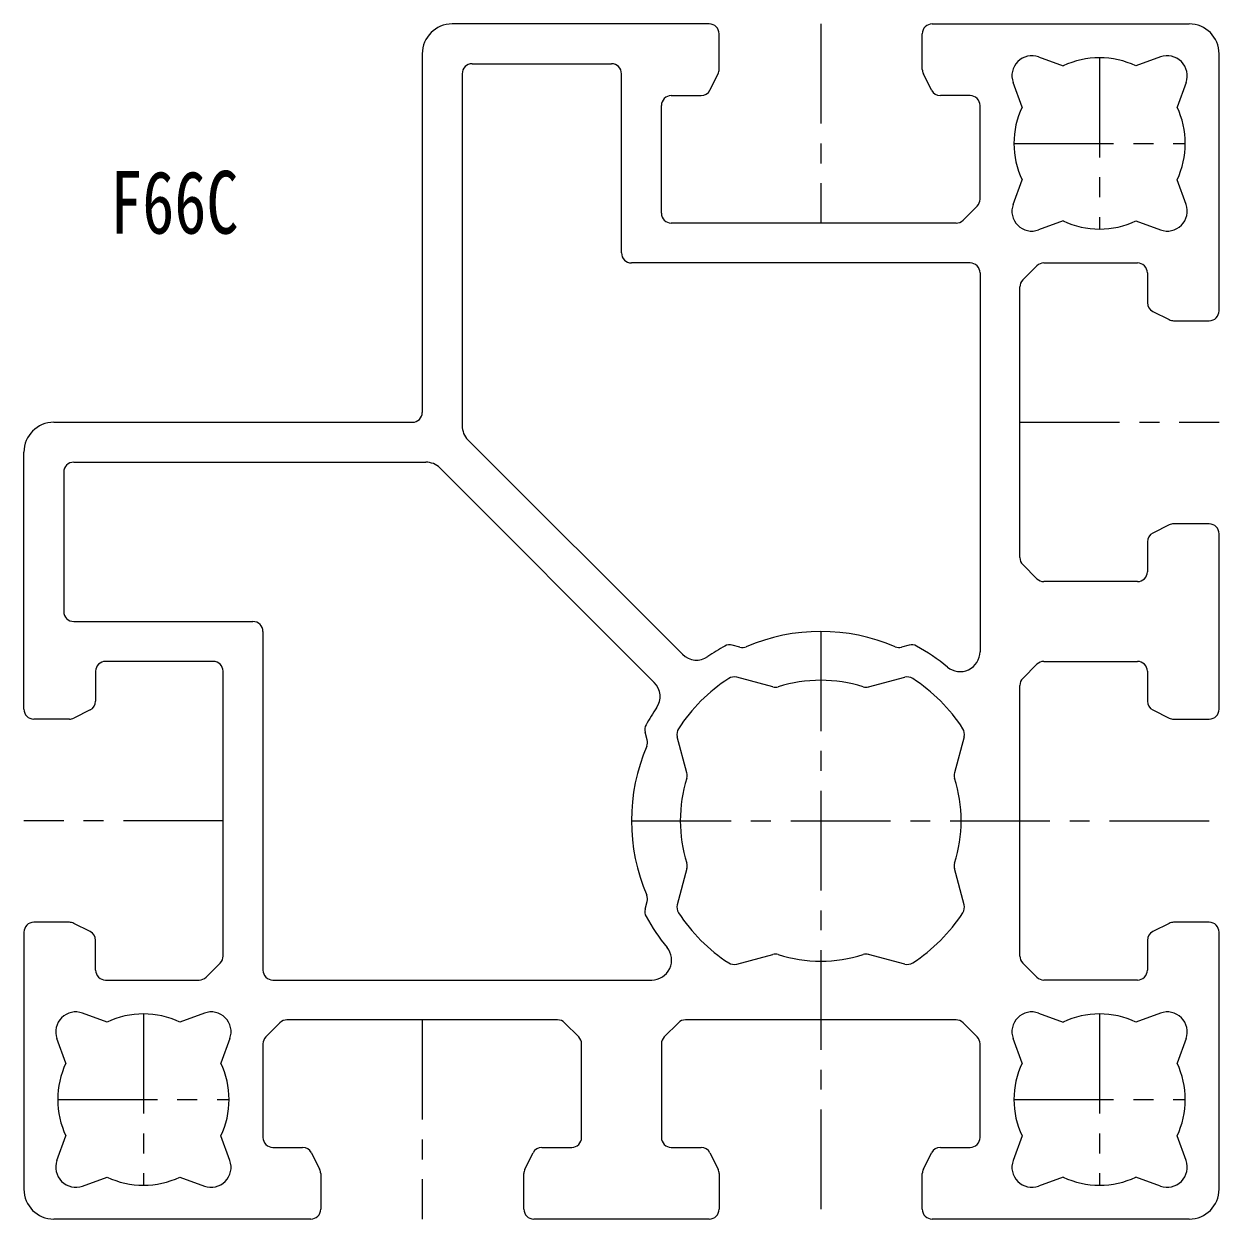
# Model space of a CAD drawing. Units: millimetres on the paper. Extents: x -597 to -234, y -379 to 68.
# Drawn here: x -294.5 to -234.5, y -310.5 to -250.5 of the extents above; entities that cross this region are included whole.
import ezdxf
from ezdxf.enums import TextEntityAlignment as Align

# ---------------------------------------------------------------- set-up
doc = ezdxf.new("R2010")
doc.units = ezdxf.units.MM
doc.linetypes.add('CHAIN1', pattern=[8, 5, -1, 1, -1])
doc.layers.add('0-0_フレーム', color=7, linetype='Continuous', lineweight=18)
doc.layers.add('0-1_その他LFｱｸｾｻﾘｰ', color=4, linetype='CHAIN1', lineweight=18)
doc.styles.add('ＭＳ ゴシック', font='')
doc.styles.get('ＭＳ ゴシック').set_extended_font_data('MS Gothic')

msp = doc.modelspace()

# ---------------------------------------------------------------- linework, layer by layer
at = {"layer": '0-0_フレーム'}
for p, q in [((-260.1, -250.5), (-273, -250.5)), ((-248.9, -250.5), (-236, -250.5)), ((-259.6, -252.782), (-259.6, -251)), ((-249.4, -252.782), (-249.4, -251)), ((-274.5, -252), (-274.5, -270)), ((-234.5, -264.9), (-234.5, -252)), ((-272, -252.5), (-265, -252.5)), ((-243.558, -252.16), (-242.328, -252.608)), ((-237.442, -252.16), (-238.672, -252.608)), ((-272.5, -253), (-272.5, -270.672)), ((-264.5, -262), (-264.5, -253)), ((-260.062, -253.824), (-259.653, -253.006)), ((-248.938, -253.824), (-249.347, -253.006)), ((-244.392, -254.672), (-244.84, -253.442)), ((-236.16, -253.442), (-236.608, -254.672)), ((-262, -254.1), (-260.509, -254.1)), ((-247, -254.1), (-248.491, -254.1)), ((-262.5, -260), (-262.5, -254.6)), ((-246.5, -259.293), (-246.5, -254.6)), ((-244.84, -259.558), (-244.392, -258.328)), ((-236.16, -259.558), (-236.608, -258.328)), ((-247.354, -260.354), (-246.646, -259.646)), ((-242.328, -260.392), (-243.558, -260.84)), ((-238.672, -260.392), (-237.442, -260.84)), ((-247.707, -260.5), (-262, -260.5)), ((-247, -262.5), (-264, -262.5)), ((-244.354, -263.354), (-243.646, -262.646)), ((-243.293, -262.5), (-238.6, -262.5)), ((-246.5, -263), (-246.5, -282.015)), ((-238.1, -263), (-238.1, -264.491)), ((-244.5, -277.293), (-244.5, -263.707)), ((-237.824, -264.938), (-237.006, -265.347)), ((-236.782, -265.4), (-235, -265.4)), ((-293, -270.5), (-275, -270.5)), ((-272.207, -271.379), (-261.441, -282.144)), ((-294.5, -284.9), (-294.5, -272)), ((-292.5, -273), (-292.5, -280)), ((-292, -272.5), (-274.328, -272.5)), ((-273.621, -272.793), (-262.856, -283.559)), ((-237.006, -275.653), (-237.824, -276.062)), ((-235, -275.6), (-236.782, -275.6)), ((-238.1, -276.509), (-238.1, -278)), ((-234.5, -284.9), (-234.5, -276.1)), ((-243.646, -278.354), (-244.354, -277.646)), ((-238.6, -278.5), (-243.293, -278.5)), ((-292, -280.5), (-283, -280.5)), ((-282.5, -281), (-282.5, -298)), ((-258.563, -281.789), (-258.94, -281.688)), ((-250.06, -281.688), (-250.437, -281.789)), ((-285, -282.5), (-290.4, -282.5)), ((-243.293, -282.5), (-238.6, -282.5)), ((-290.9, -283), (-290.9, -284.491)), ((-284.5, -297.293), (-284.5, -283)), ((-244.354, -283.354), (-243.646, -282.646)), ((-238.1, -283), (-238.1, -284.491)), ((-256.908, -283.785), (-258.717, -283.301)), ((-252.092, -283.785), (-250.283, -283.301)), ((-244.5, -297.293), (-244.5, -283.707)), ((-291.176, -284.938), (-291.994, -285.347)), ((-237.824, -284.938), (-237.006, -285.347)), ((-292.218, -285.4), (-294, -285.4)), ((-236.782, -285.4), (-235, -285.4)), ((-263.211, -286.437), (-263.312, -286.06)), ((-261.215, -288.092), (-261.699, -286.283)), ((-247.301, -286.283), (-247.785, -288.092)), ((-261.215, -292.908), (-261.699, -294.717)), ((-247.301, -294.717), (-247.785, -292.908)), ((-263.312, -294.94), (-263.211, -294.563)), ((-292.218, -295.6), (-294, -295.6)), ((-291.176, -296.062), (-291.994, -295.653)), ((-237.006, -295.653), (-237.824, -296.062)), ((-235, -295.6), (-236.782, -295.6)), ((-294.5, -296.1), (-294.5, -309)), ((-234.5, -309), (-234.5, -296.1)), ((-290.9, -298), (-290.9, -296.509)), ((-238.1, -296.509), (-238.1, -298)), ((-258.717, -297.699), (-256.908, -297.215)), ((-250.283, -297.699), (-252.092, -297.215)), ((-285.354, -298.354), (-284.646, -297.646)), ((-243.646, -298.354), (-244.354, -297.646)), ((-290.4, -298.5), (-285.707, -298.5)), ((-282, -298.5), (-262.985, -298.5)), ((-238.6, -298.5), (-243.293, -298.5)), ((-290.328, -300.608), (-291.558, -300.16)), ((-285.442, -300.16), (-286.672, -300.608)), ((-267.707, -300.5), (-281.293, -300.5)), ((-247.707, -300.5), (-261.293, -300.5)), ((-243.558, -300.16), (-242.328, -300.608)), ((-237.442, -300.16), (-238.672, -300.608)), ((-281.646, -300.646), (-282.354, -301.354)), ((-266.646, -301.354), (-267.354, -300.646)), ((-261.646, -300.646), (-262.354, -301.354)), ((-246.646, -301.354), (-247.354, -300.646)), ((-292.392, -302.672), (-292.84, -301.442)), ((-284.16, -301.442), (-284.608, -302.672)), ((-282.5, -301.707), (-282.5, -306.4)), ((-266.5, -306.4), (-266.5, -301.707)), ((-262.5, -301.707), (-262.5, -306.4)), ((-246.5, -306.4), (-246.5, -301.707)), ((-244.392, -302.672), (-244.84, -301.442)), ((-236.16, -301.442), (-236.608, -302.672)), ((-292.84, -307.558), (-292.392, -306.328)), ((-284.16, -307.558), (-284.608, -306.328)), ((-244.392, -306.328), (-244.84, -307.558)), ((-236.16, -307.558), (-236.608, -306.328)), ((-282, -306.9), (-280.509, -306.9)), ((-280.062, -307.176), (-279.653, -307.994)), ((-269.347, -307.994), (-268.938, -307.176)), ((-268.491, -306.9), (-267, -306.9)), ((-262, -306.9), (-260.509, -306.9)), ((-260.062, -307.176), (-259.653, -307.994)), ((-249.347, -307.994), (-248.938, -307.176)), ((-248.491, -306.9), (-247, -306.9)), ((-291.558, -308.84), (-290.328, -308.392)), ((-286.672, -308.392), (-285.442, -308.84)), ((-279.6, -308.218), (-279.6, -310)), ((-269.4, -310), (-269.4, -308.218)), ((-259.6, -308.218), (-259.6, -310)), ((-249.4, -310), (-249.4, -308.218)), ((-242.328, -308.392), (-243.558, -308.84)), ((-237.442, -308.84), (-238.672, -308.392)), ((-280.1, -310.5), (-293, -310.5)), ((-260.1, -310.5), (-268.9, -310.5)), ((-236, -310.5), (-248.9, -310.5))]:
    msp.add_line(p, q, dxfattribs=at)
for centre, radius, start, end in [((-273, -252), 1.5, 90, 180), ((-260.1, -251), 0.5, 0, 90), ((-248.9, -251), 0.5, 90, 180), ((-236, -252), 1.5, 0, 90), ((-272, -253), 0.5, 90, 180), ((-265, -253), 0.5, 0, 90), ((-243.9, -253.1), 1, 69.99988, 200.00012), ((-240.5, -256.5), 4.3, 64.84064, 115.15936), ((-237.1, -253.1), 1, 339.99988, 110.00012), ((-260.1, -252.782), 0.5, 333.43495, 0), ((-248.9, -252.782), 0.5, 180, 206.56505), ((-262, -254.6), 0.5, 90, 180), ((-260.509, -253.6), 0.5, 270, 333.43495), ((-248.491, -253.6), 0.5, 206.56505, 270), ((-247, -254.6), 0.5, 0, 90), ((-240.5, -256.5), 4.3, 154.84064, 205.15936), ((-240.5, -256.5), 4.3, 334.84064, 25.15936), ((-247, -259.293), 0.5, 315, 0), ((-243.9, -259.9), 1, 159.99988, 290.00012), ((-237.1, -259.9), 1, 249.99988, 20.00012), ((-262, -260), 0.5, 180, 270), ((-247.707, -260), 0.5, 270, 315), ((-240.5, -256.5), 4.3, 244.84064, 295.15936), ((-264, -262), 0.5, 180, 270), ((-247, -263), 0.5, 360, 90), ((-243.293, -263), 0.5, 90, 135), ((-238.6, -263), 0.5, 0, 90), ((-244, -263.707), 0.5, 135, 180), ((-237.6, -264.491), 0.5, 180, 243.43495), ((-235, -264.9), 0.5, 270, 0), ((-236.782, -264.9), 0.5, 243.43495, 270), ((-275, -270), 0.5, 270, 0), ((-293, -272), 1.5, 90, 180), ((-271.5, -270.672), 1, 180, 225), ((-292, -273), 0.5, 90, 180), ((-274.328, -273.5), 1, 45, 90), ((-236.782, -276.1), 0.5, 90, 116.56505), ((-235, -276.1), 0.5, 0, 90), ((-237.6, -276.509), 0.5, 116.56505, 180), ((-244, -277.293), 0.5, 180, 225), ((-243.293, -278), 0.5, 225, 270), ((-238.6, -278), 0.5, 270, 0), ((-292, -280), 0.5, 180, 270), ((-283, -281), 0.5, 0, 90), ((-254.5, -290.5), 9.5, 66.83856, 113.16144), ((-254.5, -290.5), 10, 118.74764, 124.52432), ((-259.069, -282.171), 0.5, 75, 118.74764), ((-258.433, -281.306), 0.5, 255, 293.16144), ((-250.567, -281.306), 0.5, 246.83856, 285), ((-249.931, -282.171), 0.5, 61.25236, 105), ((-254.5, -290.5), 10, 50.4788, 61.25236), ((-290.4, -283), 0.5, 90, 180), ((-285, -283), 0.5, 0, 90), ((-260.734, -281.437), 1, 225, 304.52432), ((-247.5, -282.015), 1, 230.4788, 360), ((-243.293, -283), 0.5, 90, 135), ((-238.6, -283), 0.5, 0, 90), ((-263.563, -284.266), 1, 325.47568, 45), ((-254.5, -290.5), 8.5, 122.9066, 147.0934), ((-258.846, -283.784), 0.5, 75, 122.9066), ((-256.779, -283.302), 0.5, 255, 287.56881), ((-254.5, -290.5), 7.05, 72.43119, 107.56881), ((-252.221, -283.302), 0.5, 252.43119, 285), ((-250.154, -283.784), 0.5, 57.0934, 105), ((-254.5, -290.5), 8.5, 32.9066, 57.0934), ((-244, -283.707), 0.5, 135, 180), ((-294, -284.9), 0.5, 180, 270), ((-291.4, -284.491), 0.5, 296.56505, 0), ((-254.5, -290.5), 10, 145.47568, 151.25236), ((-237.6, -284.491), 0.5, 180, 243.43484), ((-235, -284.9), 0.5, 270, 0), ((-292.218, -284.9), 0.5, 270, 296.56505), ((-236.782, -284.9), 0.5, 243.43484, 270), ((-262.829, -285.931), 0.5, 151.25236, 195), ((-261.216, -286.154), 0.5, 147.0934, 195), ((-247.784, -286.154), 0.5, 345, 32.9066), ((-254.5, -290.5), 9.5, 156.83856, 203.16144), ((-263.694, -286.567), 0.5, 336.83856, 15), ((-254.5, -290.5), 7.05, 162.43119, 197.56881), ((-261.698, -288.221), 0.5, 342.43119, 15), ((-247.302, -288.221), 0.5, 165, 197.56881), ((-254.5, -290.5), 7.05, 342.43119, 17.56881), ((-261.698, -292.779), 0.5, 345, 17.56881), ((-247.302, -292.779), 0.5, 162.43119, 195), ((-263.694, -294.433), 0.5, 345, 23.16144), ((-262.829, -295.069), 0.5, 165, 208.74764), ((-261.216, -294.846), 0.5, 165, 212.9066), ((-254.5, -290.5), 8.5, 212.9066, 237.0934), ((-254.5, -290.5), 8.5, 302.9066, 327.0934), ((-247.784, -294.846), 0.5, 327.0934, 15), ((-294, -296.1), 0.5, 90, 180), ((-292.218, -296.1), 0.5, 63.43495, 90), ((-254.5, -290.5), 10, 208.74764, 219.5212), ((-236.782, -296.1), 0.5, 90, 116.56505), ((-235, -296.1), 0.5, 0, 90), ((-291.4, -296.509), 0.5, 0, 63.43495), ((-237.6, -296.509), 0.5, 116.56505, 180), ((-262.985, -297.5), 1, 270, 39.5212), ((-285, -297.293), 0.5, 315, 0), ((-256.779, -297.698), 0.5, 72.43119, 105), ((-254.5, -290.5), 7.05, 252.43119, 287.56881), ((-252.221, -297.698), 0.5, 75, 107.56881), ((-244, -297.293), 0.5, 180, 225), ((-290.4, -298), 0.5, 180, 270), ((-282, -298), 0.5, 180, 270), ((-258.846, -297.216), 0.5, 237.0934, 285), ((-250.154, -297.216), 0.5, 255, 302.9066), ((-238.6, -298), 0.5, 270, 0), ((-285.707, -298), 0.5, 270, 315), ((-243.293, -298), 0.5, 225, 270), ((-291.9, -301.1), 1, 69.99988, 200.00012), ((-288.5, -304.5), 4.3, 64.84064, 115.15936), ((-285.1, -301.1), 1, 339.99988, 110.00012), ((-281.293, -301), 0.5, 90, 135), ((-267.707, -301), 0.5, 45, 90), ((-261.293, -301), 0.5, 90, 135), ((-247.707, -301), 0.5, 45, 90), ((-243.9, -301.1), 1, 69.99988, 200.00012), ((-240.5, -304.5), 4.3, 64.84064, 115.15936), ((-237.1, -301.1), 1, 339.99988, 110.00012), ((-282, -301.707), 0.5, 135, 180), ((-267, -301.707), 0.5, 0, 45), ((-262, -301.707), 0.5, 135, 180), ((-247, -301.707), 0.5, 0, 45), ((-288.5, -304.5), 4.3, 154.84064, 205.15936), ((-288.5, -304.5), 4.3, 334.84064, 25.15936), ((-240.5, -304.5), 4.3, 154.84064, 205.15936), ((-240.5, -304.5), 4.3, 334.84064, 25.15936), ((-282, -306.4), 0.5, 180, 270), ((-267, -306.4), 0.5, 270, 0), ((-262, -306.4), 0.5, 180, 270), ((-247, -306.4), 0.5, 270, 0), ((-280.509, -307.4), 0.5, 26.56505, 90), ((-268.491, -307.4), 0.5, 90, 153.43484), ((-260.509, -307.4), 0.5, 26.56505, 90), ((-248.491, -307.4), 0.5, 90, 153.43495), ((-291.9, -307.9), 1, 159.99988, 290.00012), ((-285.1, -307.9), 1, 249.99988, 20.00012), ((-243.9, -307.9), 1, 159.99988, 290.00012), ((-237.1, -307.9), 1, 249.99988, 20.00012), ((-288.5, -304.5), 4.3, 244.84064, 295.15936), ((-280.1, -308.218), 0.5, 0, 26.56505), ((-268.9, -308.218), 0.5, 153.43484, 180), ((-260.1, -308.218), 0.5, 0, 26.56505), ((-248.9, -308.218), 0.5, 153.43495, 180), ((-240.5, -304.5), 4.3, 244.84064, 295.15936), ((-293, -309), 1.5, 180, 270), ((-236, -309), 1.5, 270, 0), ((-280.1, -310), 0.5, 270, 0), ((-268.9, -310), 0.5, 180, 270), ((-260.1, -310), 0.5, 270, 0), ((-248.9, -310), 0.5, 180, 270)]:
    msp.add_arc(centre, radius, start, end, dxfattribs=at)
at = {"layer": '0-1_その他LFｱｸｾｻﾘｰ'}
for p, q in [((-254.5, -250.5), (-254.5, -260.5)), ((-240.5, -252.2), (-240.5, -260.8)), ((-244.8, -256.5), (-236.2, -256.5)), ((-244.5, -270.5), (-234.5, -270.5)), ((-254.5, -281), (-254.5, -310.5)), ((-284.5, -290.5), (-294.5, -290.5)), ((-264, -290.5), (-234.5, -290.5)), ((-288.5, -300.2), (-288.5, -308.8)), ((-274.5, -300.5), (-274.5, -310.5)), ((-240.5, -300.2), (-240.5, -308.8)), ((-292.8, -304.5), (-284.2, -304.5)), ((-244.8, -304.5), (-236.2, -304.5))]:
    msp.add_line(p, q, dxfattribs=at)

# ---------------------------------------------------------------- texts
at = {"layer": '0-0_フレーム', "style": 'ＭＳ ゴシック', "width": 0.75}
msp.add_text('F66C', height=3.152, dxfattribs=at).set_placement((-290.166, -261.975), align=Align.BOTTOM_LEFT)

doc.saveas('drawing.dxf')
